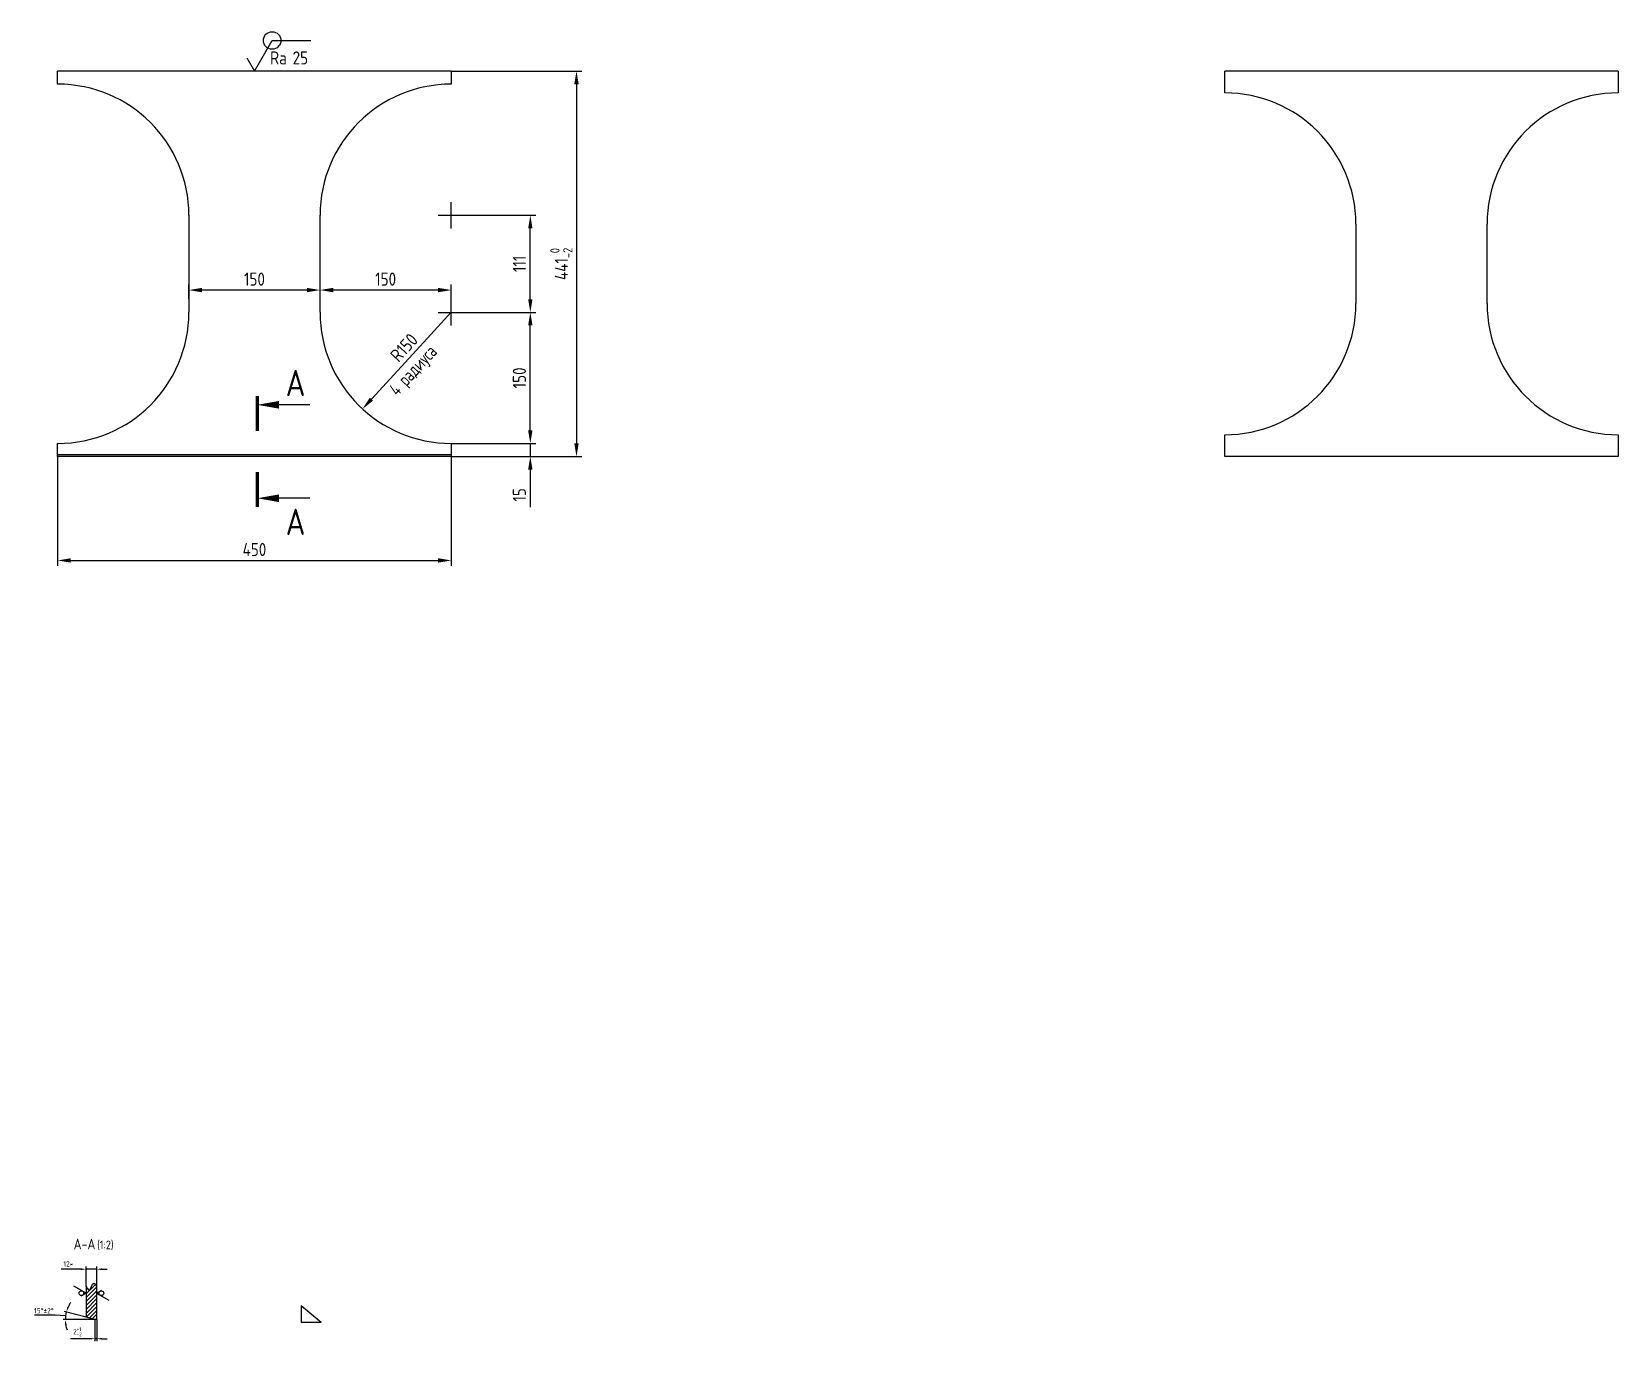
# Model space of a CAD drawing. Header units: millimetres. Extents: x 5489 to 7303, y 688 to 2186.
import ezdxf
from ezdxf.enums import TextEntityAlignment as Align

# ---------------------------------------------------------------- set-up
doc = ezdxf.new("R2010")
doc.units = ezdxf.units.MM
doc.header["$LTSCALE"] = 0.3
for name, color, linetype in [('Bord', 1, 'Continuous'), ('Cont', 6, 'Continuous'), ('Dim', 7, 'Continuous'), ('Hatch', 2, 'Continuous'), ('Text', 3, 'Continuous'), ('Textb', 6, 'Continuous')]:
    doc.layers.add(name, color=color, linetype=linetype)
doc.styles.add('Style1', font='romans.shx', dxfattribs={"width": 0.8})
doc.dimstyles.new('Anqular-2', dxfattribs={"dimscale": 2, "dimtxt": 3, "dimasz": 3, "dimexe": 1.25, "dimexo": 0, "dimgap": 1, "dimtad": 2, "dimtoh": 1, "dimdec": 3, "dimtxsty": 'Style1', "dimcen": 2.5, "dimclrt": 3, "dimadec": 0, "dimazin": 0, "dimtfac": 1, "dimtdec": 3, "dimtmove": 1, "dimatfit": 3, "dimfxl": 1, "dimarcsym": 0})
doc.dimstyles.new('Lin5', dxfattribs={"dimscale": 5, "dimtxt": 3, "dimasz": 3, "dimexe": 1.25, "dimexo": 0, "dimgap": 1, "dimtad": 1, "dimdec": 3, "dimtxsty": 'Style1', "dimcen": 2.5, "dimclrt": 3, "dimadec": 0, "dimazin": 0, "dimtfac": 1, "dimtdec": 3, "dimtmove": 0, "dimatfit": 3, "dimldrblk": 'DOT', "dimfxl": 1, "dimarcsym": 0})
doc.dimstyles.new('LIN_2', dxfattribs={"dimscale": 2, "dimtxt": 3, "dimasz": 3, "dimexe": 1.5, "dimexo": 0, "dimgap": 1.48, "dimtad": 1, "dimdec": 4, "dimrnd": 1, "dimdsep": 46, "dimtxsty": 'Style1', "dimcen": 0, "dimdle": 2, "dimclrd": 256, "dimclrt": 3, "dimadec": 0, "dimazin": 0, "dimtfac": 0.666667, "dimtdec": 4, "dimtmove": 0, "dimatfit": 3, "dimfxl": 1, "dimtvp": 0.833333, "dimtolj": 1, "dimtzin": 0, "dimarcsym": 0})
doc.dimstyles.new('RAD-5', dxfattribs={"dimscale": 5, "dimtxt": 3, "dimasz": 3, "dimexe": 1.5, "dimexo": 0, "dimgap": 1, "dimtad": 1, "dimtoh": 1, "dimdec": 0, "dimzin": 12, "dimdsep": 46, "dimtxsty": 'Style1', "dimcen": 0, "dimclrt": 3, "dimadec": 0, "dimazin": 0, "dimtfac": 1, "dimtdec": 0, "dimtofl": 0, "dimtmove": 1, "dimatfit": 1, "dimfxl": 1, "dimtolj": 1, "dimtzin": 12, "dimarcsym": 0})

# ---------------------------------------------------------------- blocks, each defined once
blk = doc.blocks.new('*D15')
at = {"layer": 'Defpoints', "color": 0, "transparency": 16777216}
for p in [(5560.9, 712.3), (5562.9, 712.3), (5562.9, 690.5)]:
    blk.add_point(p, dxfattribs=at)
at = {"layer": 'Dim', "color": 0, "lineweight": -2, "transparency": 16777216}
for p, q in [((5560.9, 712.3), (5560.9, 687.5)), ((5562.9, 712.3), (5562.9, 687.5))]:
    blk.add_line(p, q, dxfattribs=at)
at = {"layer": 'Dim', "lineweight": -2, "transparency": 16777216}
for p, q in [((5554.9, 690.5), (5532.8, 690.5)), ((5562.9, 690.5), (5560.9, 690.5)), ((5568.9, 690.5), (5574.9, 690.5))]:
    blk.add_line(p, q, dxfattribs=at)
at = {"layer": 'Dim', "transparency": 16777216}
for points in [[(5554.9, 691.5), (5554.9, 689.5), (5560.9, 690.5)], [(5568.9, 691.5), (5568.9, 689.5), (5562.9, 690.5)]]:
    blk.add_solid(points, dxfattribs=at)
at = {"layer": 'Dim', "color": 3, "transparency": 16777216, "insert": (5540.9, 698.4), "char_height": 6, "attachment_point": 5, "style": 'Style1'}
blk.add_mtext('\\A1;\\A1;2{\\H0.7x;\\S+1^ -2;}', dxfattribs=at)
blk = doc.blocks.new('sherISO_09')
at = {"layer": 'Text'}
for q in [(-1.73, 3), (4.04, 7)]:
    blk.add_line((0, 0), q, dxfattribs=at)
blk.add_circle((0, 2.71), 1.35, dxfattribs=at)
blk = doc.blocks.new('*D17')
at = {"layer": 'Defpoints', "color": 0, "transparency": 16777216}
for p in [(5518.3, 1699.6), (5968.3, 1699.6), (5968.3, 1580.8)]:
    blk.add_point(p, dxfattribs=at)
at = {"layer": 'Dim', "color": 0, "lineweight": -2, "transparency": 16777216}
for p, q in [((5518.3, 1699.6), (5518.3, 1574.6)), ((5968.3, 1699.6), (5968.3, 1574.6)), ((5533.3, 1580.8), (5953.3, 1580.8))]:
    blk.add_line(p, q, dxfattribs=at)
at = {"layer": 'Dim', "color": 0, "transparency": 16777216}
for points in [[(5533.3, 1583.3), (5533.3, 1578.3), (5518.3, 1580.8)], [(5953.3, 1583.3), (5953.3, 1578.3), (5968.3, 1580.8)]]:
    blk.add_solid(points, dxfattribs=at)
at = {"layer": 'Dim', "color": 3, "transparency": 16777216, "insert": (5743.3, 1593.3), "char_height": 15, "attachment_point": 5, "style": 'Style1'}
blk.add_mtext('450', dxfattribs=at)
blk = doc.blocks.new('_Dot')
at = {"color": 0, "linetype": 'ByBlock', "lineweight": -2}
blk.add_line((-0.5, 0), (-1, 0), dxfattribs=at)
at = {"color": 0, "linetype": 'ByBlock', "const_width": 0.5}
blk.add_lwpolyline([(-0.25, 0, 1), (0.25, 0, 1)], format="xyb", close=True, dxfattribs=at)
blk = doc.blocks.new('*D18')
at = {"layer": 'Defpoints', "color": 0, "transparency": 16777216}
for p in [(5968.3, 1714.6), (5968.3, 1699.6), (6058.7, 1699.6)]:
    blk.add_point(p, dxfattribs=at)
at = {"layer": 'Dim', "color": 0, "lineweight": -2, "transparency": 16777216}
for p, q in [((6058.7, 1729.6), (6058.7, 1744.6)), ((5968.3, 1714.6), (6064.9, 1714.6)), ((6058.7, 1714.6), (6058.7, 1699.6)), ((5968.3, 1699.6), (6064.9, 1699.6)), ((6058.7, 1684.6), (6058.7, 1641.9))]:
    blk.add_line(p, q, dxfattribs=at)
at = {"layer": 'Dim', "color": 0, "transparency": 16777216}
for points in [[(6056.2, 1729.6), (6061.2, 1729.6), (6058.7, 1714.6)], [(6056.2, 1684.6), (6061.2, 1684.6), (6058.7, 1699.6)]]:
    blk.add_solid(points, dxfattribs=at)
at = {"layer": 'Dim', "color": 3, "transparency": 16777216, "insert": (6046.2, 1655.8), "char_height": 15, "attachment_point": 5, "rotation": 90, "style": 'Style1'}
blk.add_mtext('15', dxfattribs=at)
blk = doc.blocks.new('*D19')
at = {"layer": 'Defpoints', "color": 0, "transparency": 16777216}
for p in [(5953.3, 1864.6), (6058.7, 1864.6), (5968.3, 1714.6)]:
    blk.add_point(p, dxfattribs=at)
at = {"layer": 'Dim', "color": 0, "lineweight": -2, "transparency": 16777216}
for p, q in [((5953.3, 1864.6), (6064.9, 1864.6)), ((6058.7, 1729.6), (6058.7, 1849.6)), ((5968.3, 1714.6), (6064.9, 1714.6))]:
    blk.add_line(p, q, dxfattribs=at)
at = {"layer": 'Dim', "color": 0, "transparency": 16777216}
for points in [[(6056.2, 1849.6), (6061.2, 1849.6), (6058.7, 1864.6)], [(6056.2, 1729.6), (6061.2, 1729.6), (6058.7, 1714.6)]]:
    blk.add_solid(points, dxfattribs=at)
at = {"layer": 'Dim', "color": 3, "transparency": 16777216, "insert": (6046.2, 1789.6), "char_height": 15, "attachment_point": 5, "rotation": 90, "style": 'Style1'}
blk.add_mtext('150', dxfattribs=at)
blk = doc.blocks.new('*D20')
at = {"layer": 'Defpoints', "color": 0, "transparency": 16777216}
for p in [(5953.3, 1975.6), (6058.7, 1975.6), (5953.3, 1864.6)]:
    blk.add_point(p, dxfattribs=at)
at = {"layer": 'Dim', "color": 0, "lineweight": -2, "transparency": 16777216}
for p, q in [((5953.3, 1975.6), (6064.9, 1975.6)), ((6058.7, 1879.6), (6058.7, 1960.6)), ((5953.3, 1864.6), (6064.9, 1864.6))]:
    blk.add_line(p, q, dxfattribs=at)
at = {"layer": 'Dim', "color": 0, "transparency": 16777216}
for points in [[(6056.2, 1960.6), (6061.2, 1960.6), (6058.7, 1975.6)], [(6056.2, 1879.6), (6061.2, 1879.6), (6058.7, 1864.6)]]:
    blk.add_solid(points, dxfattribs=at)
at = {"layer": 'Dim', "color": 3, "transparency": 16777216, "insert": (6046.2, 1920.1), "char_height": 15, "attachment_point": 5, "rotation": 90, "style": 'Style1'}
blk.add_mtext('111', dxfattribs=at)
blk = doc.blocks.new('*D21')
at = {"layer": 'Defpoints', "color": 0, "transparency": 16777216}
for p in [(5818.3, 1890.1), (5818.3, 1879.6), (5968.3, 1879.6)]:
    blk.add_point(p, dxfattribs=at)
at = {"layer": 'Dim', "color": 0, "lineweight": -2, "transparency": 16777216}
for p, q in [((5818.3, 1879.6), (5818.3, 1896.4)), ((5953.3, 1890.1), (5833.3, 1890.1)), ((5968.3, 1879.6), (5968.3, 1896.4))]:
    blk.add_line(p, q, dxfattribs=at)
at = {"layer": 'Dim', "color": 0, "transparency": 16777216}
for points in [[(5833.3, 1892.6), (5833.3, 1887.6), (5818.3, 1890.1)], [(5953.3, 1892.6), (5953.3, 1887.6), (5968.3, 1890.1)]]:
    blk.add_solid(points, dxfattribs=at)
at = {"layer": 'Dim', "color": 3, "transparency": 16777216, "insert": (5893.3, 1902.6), "char_height": 15, "attachment_point": 5, "style": 'Style1'}
blk.add_mtext('150', dxfattribs=at)
blk = doc.blocks.new('*D22')
at = {"layer": 'Defpoints', "color": 0, "transparency": 16777216}
for p in [(5668.3, 1890.1), (5668.3, 1879.6), (5818.3, 1879.6)]:
    blk.add_point(p, dxfattribs=at)
at = {"layer": 'Dim', "color": 0, "lineweight": -2, "transparency": 16777216}
for p, q in [((5668.3, 1879.6), (5668.3, 1896.4)), ((5803.3, 1890.1), (5683.3, 1890.1)), ((5818.3, 1879.6), (5818.3, 1896.4))]:
    blk.add_line(p, q, dxfattribs=at)
at = {"layer": 'Dim', "color": 0, "transparency": 16777216}
for points in [[(5683.3, 1892.6), (5683.3, 1887.6), (5668.3, 1890.1)], [(5803.3, 1892.6), (5803.3, 1887.6), (5818.3, 1890.1)]]:
    blk.add_solid(points, dxfattribs=at)
at = {"layer": 'Dim', "color": 3, "transparency": 16777216, "insert": (5743.3, 1902.6), "char_height": 15, "attachment_point": 5, "style": 'Style1'}
blk.add_mtext('150', dxfattribs=at)
blk = doc.blocks.new('*D23')
at = {"layer": 'Defpoints', "color": 0, "transparency": 16777216}
for p in [(5968.3, 2140.6), (5968.3, 1699.6), (6111.5, 1699.6)]:
    blk.add_point(p, dxfattribs=at)
at = {"layer": 'Dim', "color": 0, "lineweight": -2, "transparency": 16777216}
for p, q in [((5968.3, 2140.6), (6117.7, 2140.6)), ((6111.5, 2125.6), (6111.5, 1714.6)), ((5968.3, 1699.6), (6117.7, 1699.6))]:
    blk.add_line(p, q, dxfattribs=at)
at = {"layer": 'Dim', "color": 0, "transparency": 16777216}
for points in [[(6109, 2125.6), (6114, 2125.6), (6111.5, 2140.6)], [(6109, 1714.6), (6114, 1714.6), (6111.5, 1699.6)]]:
    blk.add_solid(points, dxfattribs=at)
at = {"layer": 'Dim', "color": 3, "transparency": 16777216, "insert": (6094.2, 1920.1), "char_height": 15, "attachment_point": 5, "rotation": 90, "style": 'Style1'}
blk.add_mtext('\\A1;441{\\H0.7x;\\S 0^ -2;}', dxfattribs=at)
blk = doc.blocks.new('razrez03')
at = {"layer": 'Text'}
blk.add_lwpolyline([(0, 0, 0, 1.76, 0), (5, 0, 1.76, 1.76, 0)], format="xyseb", dxfattribs=at)
at = {"layer": 'Text', "const_width": 0.8}
blk.add_lwpolyline([(0, 2), (0, -6)], dxfattribs=at)
at = {"layer": 'Text'}
blk.add_lwpolyline([(12, 0), (5, 0)], dxfattribs=at)
at = {"layer": 'Textb', "style": 'Style1', "width": 0.8}
blk.add_attdef('A', (6.5, 2), '', height=6, dxfattribs=at)
blk = doc.blocks.new('razrez04')
at = {"layer": 'Text', "const_width": 0.8}
blk.add_lwpolyline([(0, 6), (0, -2)], dxfattribs=at)
at = {"layer": 'Text'}
blk.add_lwpolyline([(0, 0, 0, 1.76, 0), (5, 0, 1.76, 1.76, 0)], format="xyseb", dxfattribs=at)
blk.add_lwpolyline([(12, 0), (5, 0)], dxfattribs=at)
at = {"layer": 'Textb', "style": 'Style1', "width": 0.8}
blk.add_attdef('A', (6.5, -8.4), '', height=6, dxfattribs=at)
blk = doc.blocks.new('*D24')
at = {"layer": 'Defpoints', "color": 0, "transparency": 16777216}
for p in [(5968.3, 1864.6), (5866.8, 1754.1)]:
    blk.add_point(p, dxfattribs=at)
at = {"layer": 'Dim', "color": 0, "lineweight": -2, "transparency": 16777216}
blk.add_line((5941.2, 1835.1), (5877, 1765.2), dxfattribs=at)
at = {"layer": 'Dim', "color": 0, "transparency": 16777216}
blk.add_solid([(5875.1, 1766.9), (5878.8, 1763.5), (5866.8, 1754.1)], dxfattribs=at)
at = {"layer": 'Dim', "color": 3, "transparency": 16777216, "insert": (5914.3, 1824.3), "char_height": 15, "attachment_point": 5, "rotation": 47.4446, "style": 'Style1'}
blk.add_mtext('\\A1;R150', dxfattribs=at)
blk = doc.blocks.new('ZNAK02')
at = {"layer": 'Textb', "style": 'Style1', "width": 0.8}
blk.add_attdef('А-А', text='', height=6, dxfattribs=at).set_placement((13.92, -0.06), align=Align.RIGHT)
blk.add_attdef('SC(1)', (14.94, -0.06), '', height=5, dxfattribs=at)
blk = doc.blocks.new('*D25')
at = {"layer": 'Defpoints', "color": 0, "transparency": 16777216}
for p in [(5550.9, 770), (5550.9, 750.4), (5562.9, 750.4)]:
    blk.add_point(p, dxfattribs=at)
at = {"layer": 'Dim', "lineweight": -2, "transparency": 16777216}
for p, q in [((5544.9, 770), (5522.2, 770)), ((5562.9, 770), (5550.9, 770)), ((5568.9, 770), (5574.9, 770))]:
    blk.add_line(p, q, dxfattribs=at)
at = {"layer": 'Dim', "color": 0, "lineweight": -2, "transparency": 16777216}
for p, q in [((5550.9, 750.4), (5550.9, 773)), ((5562.9, 750.4), (5562.9, 773))]:
    blk.add_line(p, q, dxfattribs=at)
at = {"layer": 'Dim', "transparency": 16777216}
for points in [[(5544.9, 771), (5544.9, 769), (5550.9, 770)], [(5568.9, 771), (5568.9, 769), (5562.9, 770)]]:
    blk.add_solid(points, dxfattribs=at)
at = {"layer": 'Dim', "color": 3, "transparency": 16777216, "insert": (5530.5, 776), "char_height": 6, "attachment_point": 5, "style": 'Style1'}
blk.add_mtext('\\A1;12*', dxfattribs=at)
blk = doc.blocks.new('*D26')
at = {"layer": 'Defpoints', "color": 0, "transparency": 16777216}
for p in [(5527.1, 715.2), (5550.9, 715), (5560.9, 712.3), (5560.9, 712.3), (5562.9, 712.3)]:
    blk.add_point(p, dxfattribs=at)
at = {"layer": 'Dim', "color": 0, "lineweight": -2, "transparency": 16777216}
for p, q in [((5515.3, 717.5), (5491.8, 717.5)), ((5527.3, 716.7), (5515.3, 717.5)), ((5560.9, 712.3), (5524.5, 712.3)), ((5550.9, 715), (5525.8, 721.7))]:
    blk.add_line(p, q, dxfattribs=at)
for start, end in [(144.6732, 154.8366), (165, 180), (190.1634, 200.3268)]:
    blk.add_arc((5560.9, 712.3), 33.9, start, end, dxfattribs=at)
at = {"layer": 'Dim', "color": 0, "transparency": 16777216}
for points in [[(5531.2, 726.3), (5529.3, 727), (5528.2, 721)], [(5526.5, 706.2), (5528.5, 706.4), (5527, 712.3)]]:
    blk.add_solid(points, dxfattribs=at)
at = {"layer": 'Dim', "color": 3, "transparency": 16777216, "insert": (5502.6, 722.5), "char_height": 6, "attachment_point": 5, "style": 'Style1'}
blk.add_mtext('15°%%p2%%d', dxfattribs=at)
blk = doc.blocks.new('A$C6CF913E7')
at = {"layer": 'Text'}
blk.add_circle((0, 0), 2, dxfattribs=at)
blk = doc.blocks.new('sherISO_07')
at = {"layer": 'Text'}
blk.add_line((4.04, 7), (12.93, 7), dxfattribs=at)
blk.add_lwpolyline([(-1.73, 3), (0, 0), (4.04, 7)], dxfattribs=at)
blk.add_blockref('A$C6CF913E7', (4.04, 7))
at = {"layer": 'Text', "style": 'Style1', "width": 0.8}
blk.add_text('Ra', height=3, dxfattribs=at).set_placement((3.58, 1.5))
blk.add_attdef('25', (8.73, 1.5), '', height=3, dxfattribs=at)

msp = doc.modelspace()

# ---------------------------------------------------------------- hatches: boundary and pattern name
at = {"layer": 'Hatch'}
h = msp.add_hatch(dxfattribs=at)
h.set_pattern_fill('ANSI31', color=256)
edge = h.paths.add_edge_path()
edge.add_spline(control_points=[(5562.88141, 750.44729), (5561.76374, 752.28503), (5558.45949, 757.71808), (5555.34628, 742.19959), (5552.07943, 748.23426), (5550.88141, 750.44729)], knot_values=[0, 0, 0, 0, 4.844195449, 14.3212665585, 19.8092700076, 19.8092700076, 19.8092700076, 19.8092700076], degree=3, periodic=0)
edge.add_line((5550.88141, 750.44729), (5550.88141, 714.96245))
edge.add_line((5550.88141, 714.96245), (5560.88141, 712.28296))
edge.add_line((5560.88141, 712.28296), (5562.88141, 712.28296))
edge.add_line((5562.88141, 712.28296), (5562.88141, 750.44729))

# ---------------------------------------------------------------- linework, layer by layer
at = {"layer": 'Bord'}
msp.add_open_spline([(5550.88141, 750.44729), (5552.07943, 748.23426), (5555.34628, 742.19959), (5558.45949, 757.71808), (5561.76374, 752.28503), (5562.88141, 750.44729)], degree=3, knots=[0, 0, 0, 0, 5.4880034491, 14.9650745585, 19.8092700076, 19.8092700076, 19.8092700076, 19.8092700076], dxfattribs=at)
at = {"layer": 'Cont'}
for p, q in [((5968.2923, 2140.64062), (5518.2923, 2140.64062)), ((5518.2923, 2125.64062), (5518.2923, 2140.64062)), ((5968.2923, 2140.64062), (5968.2923, 2125.64062)), ((7302.59361, 2140.64062), (6852.59361, 2140.64062)), ((6852.59361, 2115.64062), (6852.59361, 2140.64062)), ((7302.59361, 2140.64062), (7302.59361, 2115.64062)), ((5668.2923, 1975.64062), (5668.2923, 1864.64062)), ((5818.2923, 1864.64062), (5818.2923, 1975.64062)), ((7002.59361, 1965.64062), (7002.59361, 1874.64062)), ((7152.59361, 1874.64062), (7152.59361, 1965.64062)), ((6852.59361, 1699.64062), (6852.59361, 1724.64062)), ((7302.59361, 1724.64062), (7302.59361, 1699.64062)), ((5518.2923, 1699.64062), (5518.2923, 1714.64062)), ((5968.2923, 1714.64062), (5968.2923, 1699.64062)), ((5968.2923, 1701.58442), (5518.2923, 1701.58442)), ((5968.2923, 1699.64062), (5518.2923, 1699.64062)), ((7302.59361, 1699.64062), (6852.59361, 1699.64062)), ((5550.88141, 750.44729), (5550.88141, 714.96245)), ((5562.88141, 750.44729), (5562.88141, 712.28296)), ((5819.58039, 708.91973), (5796.58039, 728.21902)), ((5796.58039, 728.21902), (5796.58039, 708.91973)), ((5560.88141, 712.28296), (5550.88141, 714.96245)), ((5562.88141, 712.28296), (5560.88141, 712.28296)), ((5819.58039, 708.91973), (5796.58039, 708.91973))]:
    msp.add_line(p, q, dxfattribs=at)
for centre, start, end in [((5518.2923, 1975.64062), 0, 90), ((5968.2923, 1975.64062), 90, 180), ((6852.59361, 1965.64062), 0, 90), ((7302.59361, 1965.64062), 90, 180), ((6852.59361, 1874.64062), 270, 0), ((7302.59361, 1874.64062), 180, 270), ((5518.2923, 1864.64062), 270, 0), ((5968.2923, 1864.64062), 180, 270)]:
    msp.add_arc(centre, 150, start, end, dxfattribs=at)
at = {"layer": 'Dim'}
for p, q in [((5968.2923, 1960.64062), (5968.2923, 1990.64062)), ((5968.2923, 1849.64062), (5968.2923, 1879.64062)), ((5941.18432, 1835.11481), (5968.2923, 1864.64062))]:
    msp.add_line(p, q, dxfattribs=at)

# ---------------------------------------------------------------- block references
for name, p, xscale, yscale, zscale, values in [('sherISO_07', (5743.2923, 2140.64062), 5, 5, 5, {'25': '25'}), ('razrez03', (5746.55075, 1758.82472), 5, 5, 5, {'A': 'А'}), ('razrez04', (5746.55075, 1651.95032), 5, 5, 5, {'A': 'А'}), ('ZNAK02', (5533.56072, 792.94797), 2, 2, 2, {'А-А': 'А-А', 'SC(1)': '(1:2)'})]:
    msp.add_blockref(name, p, dxfattribs=dict(at, xscale=xscale, yscale=yscale, zscale=zscale)).add_auto_attribs(values)
at = {"layer": 'Dim', "xscale": 2, "yscale": 2, "zscale": 2}
for p, rotation in [((5550.88141, 742.51253), 90), ((5562.88892, 742.51253), 270)]:
    msp.add_blockref('sherISO_09', p, dxfattribs=dict(at, rotation=rotation))

# ---------------------------------------------------------------- texts
at = {"layer": 'Dim', "color": 3, "style": 'Style1', "width": 0.7}
msp.add_text('4 радиуса', height=15, rotation=47.44461035, dxfattribs=at).set_placement((5906.78879, 1768.07889))

# ---------------------------------------------------------------- dimensions: what is measured, and where the dimension line sits
at = {"layer": 'Dim'}
dim = msp.add_linear_dim(base=(6111.48245, 1699.64062), p1=(5968.2923, 2140.64062), p2=(5968.2923, 1699.64062), angle=90, text='\\A1;<>{\\H0.7x;\\S 0^ -2;}', dimstyle='Lin5', dxfattribs=at)
dim.commit()
dim.dimension.update_dxf_attribs({"geometry": '*D23', "text_midpoint": (6094.23245, 1920.14062)})
for base, p1, p2, picture, middle in [((6058.6871, 1975.64062), (5953.2923, 1864.64062), (5953.2923, 1975.64062), '*D20', (6046.1871, 1920.14062)), ((6058.6871, 1864.64062), (5968.2923, 1714.64062), (5953.2923, 1864.64062), '*D19', (6046.1871, 1789.64062)), ((6058.6871, 1699.64062), (5968.2923, 1714.64062), (5968.2923, 1699.64062), '*D18', (6046.1871, 1655.78348))]:
    dim = msp.add_linear_dim(base=base, p1=p1, p2=p2, angle=90, dimstyle='Lin5', dxfattribs=at)
    dim.commit()
    dim.dimension.update_dxf_attribs({"geometry": picture, "text_midpoint": middle})
for base, p1, p2, picture, middle in [((5668.2923, 1890.13242), (5818.2923, 1879.64062), (5668.2923, 1879.64062), '*D22', (5743.2923, 1902.63242)), ((5818.2923, 1890.13242), (5968.2923, 1879.64062), (5818.2923, 1879.64062), '*D21', (5893.2923, 1902.63242)), ((5968.2923, 1580.8405), (5518.2923, 1699.64062), (5968.2923, 1699.64062), '*D17', (5743.2923, 1593.3405))]:
    dim = msp.add_linear_dim(base=base, p1=p1, p2=p2, dimstyle='Lin5', dxfattribs=at)
    dim.commit()
    dim.dimension.update_dxf_attribs({"geometry": picture, "text_midpoint": middle})
dim = msp.add_radius_dim(center=(5968.2923, 1864.64062), mpoint=(5866.8469, 1754.14704), dimstyle='RAD-5', dxfattribs=at)
dim.commit()
dim.dimension.update_dxf_attribs({"geometry": '*D24', "text_midpoint": (5923.50384, 1815.85736), "dimtype": 164})
for base, p1, p2, text, picture, middle in [((5550.88141, 770.00544), (5562.88141, 750.44729), (5550.88141, 750.44729), '<>*', '*D25', (5530.54998, 770.00544)), ((5562.88141, 690.53829), (5560.88141, 712.28296), (5562.88141, 712.28296), '\\A1;<>{\\H0.7x;\\S+1^ -2;}', '*D15', (5540.85855, 690.53829))]:
    dim = msp.add_linear_dim(base=base, p1=p1, p2=p2, text=text, dimstyle='LIN_2', dxfattribs=at)
    dim.commit()
    dim.dimension.update_dxf_attribs({"geometry": picture, "text_midpoint": middle, "dimtype": 160})
dim = msp.add_angular_dim_2l(base=(5527.1411, 715.23485), line1=((5562.88141, 712.28296), (5560.88141, 712.28296)), line2=((5560.88141, 712.28296), (5550.88141, 714.96245)), text='<>%%p2%%d', dimstyle='Anqular-2', dxfattribs=at)
dim.commit()
dim.dimension.update_dxf_attribs({"geometry": '*D26', "text_midpoint": (5502.58481, 722.48861)})

doc.saveas('drawing.dxf')
